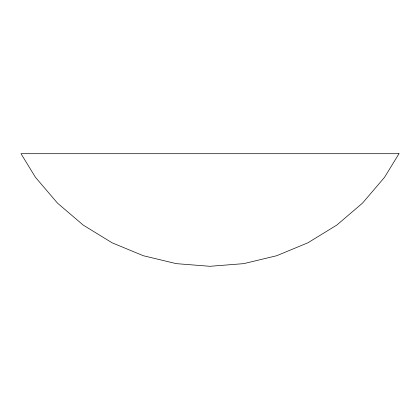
<?xml version="1.0" encoding="UTF-8"?>
<svg xmlns="http://www.w3.org/2000/svg" width="420" height="420" viewBox="0 0 420 420"><rect width="100%" height="100%" fill="white"/><g stroke="black" fill="none" stroke-linecap="round" stroke-linejoin="round"><path stroke-width="0.63" d="M399 153.704L384.484 177.392L362.502 203.128L336.772 225.104L307.913 242.792L276.649 255.738L243.737 263.639L210 266.296L176.264 263.639L143.351 255.738L112.088 242.792L83.228 225.104L57.498 203.128L35.516 177.392L21 153.704L399 153.704"/></g></svg>
